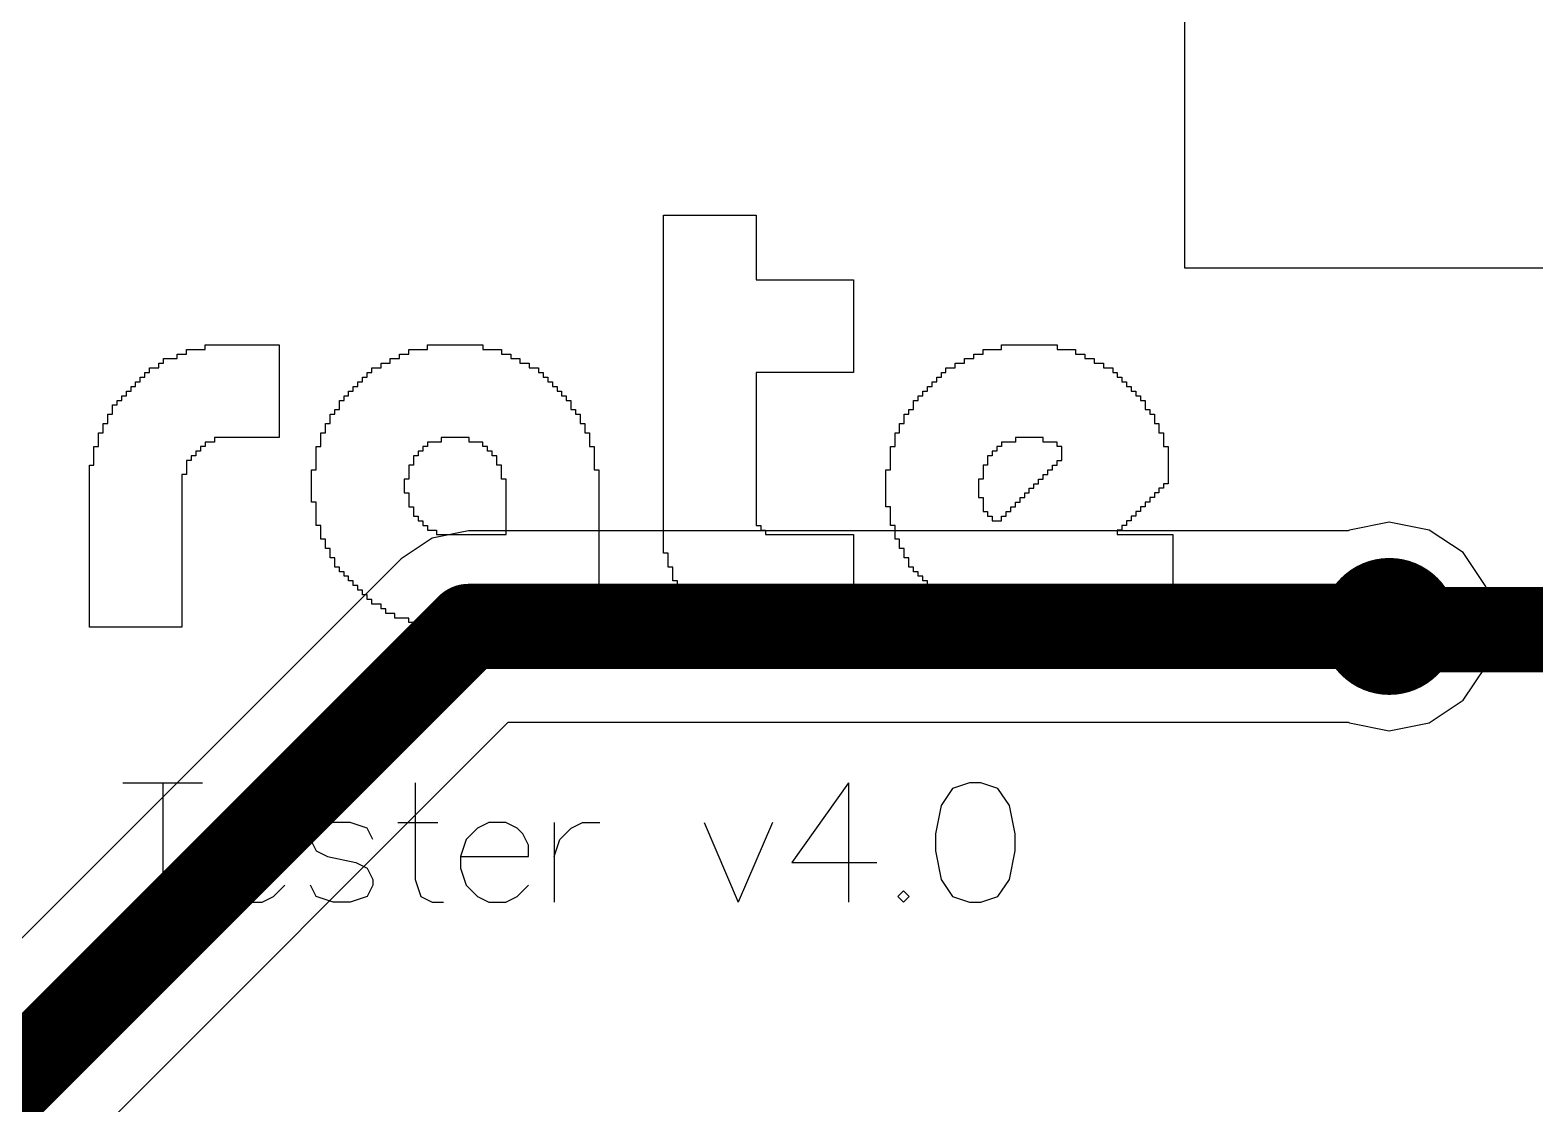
# Model space of a CAD drawing. Header units: millimetres. Extents: x -0.1 to 49.1, y -0.1 to 70.1.
# Drawn here: x 28.03 to 36.85, y 41.7 to 48 of the extents above; entities that cross this region are included whole.
import ezdxf

# ---------------------------------------------------------------- set-up
doc = ezdxf.new("R2010")
doc.units = ezdxf.units.MM
for name, color, linetype in [('BottomLayer', 5, 'Continuous'), ('BottomSolder', 6, 'Continuous'), ('MultiLayer', 9, 'Continuous'), ('TopLayer', 1, 'Continuous'), ('TopOverlay', 2, 'Continuous'), ('TopSolder', 216, 'Continuous')]:
    doc.layers.add(name, color=color, linetype=linetype)

msp = doc.modelspace()

# ---------------------------------------------------------------- linework, layer by layer
at = {"layer": 'BottomLayer'}
for p, q in [((36, 45.1118), (35.7659, 45.0652)), ((36.2341, 45.0652), (36, 45.1118)), ((30.3854, 45.0181), (30.2035, 44.8965)), ((30.6, 45.0608), (30.3854, 45.0181)), ((35.7593, 45.0608), (30.6, 45.0608)), ((35.7659, 45.0652), (35.7593, 45.0608)), ((36.4326, 44.9326), (36.2341, 45.0652)), ((36.5652, 44.7341), (36.4326, 44.9326)), ((30.2035, 44.8965), (27.1035, 41.7965)), ((36.6118, 44.5), (36.5652, 44.7341)), ((36.5652, 44.2659), (36.6118, 44.5)), ((36.4326, 44.0674), (36.5652, 44.2659)), ((36.2341, 43.9348), (36.4326, 44.0674)), ((28.0608, 41.1677), (30.8323, 43.9392)), ((30.8323, 43.9392), (35.7593, 43.9392)), ((35.7593, 43.9392), (35.7659, 43.9348)), ((35.7659, 43.9348), (36, 43.8882)), ((36, 43.8882), (36.2341, 43.9348))]:
    msp.add_line(p, q, dxfattribs=at)
at = {"layer": 'BottomLayer', "const_width": 0.5}
for points in [[(27.5, 41.4), (30.6, 44.5)], [(30.6, 44.5), (36, 44.5)]]:
    msp.add_lwpolyline(points, dxfattribs=at)
at = {"layer": 'BottomLayer'}
for points, const_width in [([(30.475, 44.5, 1), (30.725, 44.5, 1)], 0.25), ([(30.475, 44.5, 1), (30.725, 44.5, 1)], 0.25), ([(35.85, 44.5, 1), (36.15, 44.5, 1)], 0.3), ([(35.875, 44.5, 1), (36.125, 44.5, 1)], 0.25)]:
    msp.add_lwpolyline(points, format="xyb", close=True, dxfattribs=dict(at, const_width=const_width))
at = {"layer": 'BottomSolder', "const_width": 0.4016}
msp.add_lwpolyline([(35.7992, 44.5, 1), (36.2008, 44.5, 1)], format="xyb", close=True, dxfattribs=at)
at = {"layer": 'MultiLayer', "const_width": 0.3}
msp.add_lwpolyline([(35.85, 44.5, 1), (36.15, 44.5, 1)], format="xyb", close=True, dxfattribs=at)
at = {"layer": 'TopLayer'}
for p, q in [((34.8, 46.6), (34.8, 50.3)), ((41.1, 46.6), (34.8, 46.6))]:
    msp.add_line(p, q, dxfattribs=at)
for points, const_width in [([(35.85, 44.5, 1), (36.15, 44.5, 1)], 0.3), ([(35.875, 44.5, 1), (36.125, 44.5, 1)], 0.25), ([(35.8941, 44.4809, 1), (36.1441, 44.4809, 1)], 0.25), ([(35.8941, 44.4809, 1), (36.1441, 44.4809, 1)], 0.25)]:
    msp.add_lwpolyline(points, format="xyb", close=True, dxfattribs=dict(at, const_width=const_width))
at = {"layer": 'TopLayer', "const_width": 0.5}
for points in [[(36, 44.5), (36.0191, 44.4809)], [(36.0191, 44.4809), (38.7191, 44.4809)]]:
    msp.add_lwpolyline(points, dxfattribs=at)
at = {"layer": 'TopOverlay'}
for p, q in [((31.743, 46.8851), (31.743, 46.9123)), ((31.743, 46.9123), (32.2862, 46.9123)), ((31.743, 46.8579), (31.743, 46.8851)), ((32.2862, 46.9123), (32.2862, 46.8851)), ((32.2862, 46.8851), (32.2862, 46.8579)), ((31.743, 46.8308), (31.743, 46.8579)), ((31.743, 46.8036), (31.743, 46.8308)), ((31.743, 46.7765), (31.743, 46.8036)), ((32.2862, 46.8579), (32.2862, 46.8308)), ((32.2862, 46.8308), (32.2862, 46.8036)), ((32.2862, 46.8036), (32.2862, 46.7765)), ((31.743, 46.7493), (31.743, 46.7765)), ((31.743, 46.7221), (31.743, 46.7493)), ((31.743, 46.695), (31.743, 46.7221)), ((31.743, 46.6678), (31.743, 46.695)), ((32.2862, 46.7765), (32.2862, 46.7493)), ((32.2862, 46.7493), (32.2862, 46.7221)), ((32.2862, 46.7221), (32.2862, 46.695)), ((32.2862, 46.695), (32.2862, 46.6678)), ((31.743, 46.6407), (31.743, 46.6678)), ((31.743, 46.6135), (31.743, 46.6407)), ((31.743, 46.5863), (31.743, 46.6135)), ((32.2862, 46.6678), (32.2862, 46.6407)), ((32.2862, 46.6407), (32.2862, 46.6135)), ((32.2862, 46.6135), (32.2862, 46.5863)), ((31.743, 46.5592), (31.743, 46.5863)), ((31.743, 46.532), (31.743, 46.5592)), ((31.743, 46.5049), (31.743, 46.532)), ((32.2862, 46.5863), (32.2862, 46.5592)), ((32.2862, 46.5592), (32.2862, 46.532)), ((32.2862, 46.532), (32.8565, 46.532)), ((32.8565, 46.532), (32.8565, 46.5049)), ((31.743, 46.4777), (31.743, 46.5049)), ((31.743, 46.4506), (31.743, 46.4777)), ((31.743, 46.4234), (31.743, 46.4506)), ((32.8565, 46.5049), (32.8565, 46.4777)), ((32.8565, 46.4777), (32.8565, 46.4506)), ((32.8565, 46.4506), (32.8565, 46.4234)), ((31.743, 46.3962), (31.743, 46.4234)), ((31.743, 46.3691), (31.743, 46.3962)), ((31.743, 46.3419), (31.743, 46.3691)), ((31.743, 46.3148), (31.743, 46.3419)), ((32.8565, 46.4234), (32.8565, 46.3962)), ((32.8565, 46.3962), (32.8565, 46.3691)), ((32.8565, 46.3691), (32.8565, 46.3419)), ((32.8565, 46.3419), (32.8565, 46.3148)), ((31.743, 46.2876), (31.743, 46.3148)), ((31.743, 46.2604), (31.743, 46.2876)), ((31.743, 46.2333), (31.743, 46.2604)), ((32.8565, 46.3148), (32.8565, 46.2876)), ((32.8565, 46.2876), (32.8565, 46.2604)), ((32.8565, 46.2604), (32.8565, 46.2333)), ((31.743, 46.2061), (31.743, 46.2333)), ((31.743, 46.179), (31.743, 46.2061)), ((31.743, 46.1518), (31.743, 46.179)), ((32.8565, 46.2333), (32.8565, 46.2061)), ((32.8565, 46.2061), (32.8565, 46.179)), ((32.8565, 46.179), (32.8565, 46.1518)), ((28.8914, 46.0703), (28.8914, 46.0975)), ((28.8914, 46.0975), (28.9457, 46.0975)), ((28.9457, 46.0975), (28.9457, 46.1246)), ((28.9457, 46.1246), (29.0543, 46.1246)), ((29.0543, 46.1246), (29.0543, 46.1518)), ((29.0543, 46.1518), (29.4889, 46.1518)), ((29.4889, 46.1518), (29.4889, 46.1246)), ((29.4889, 46.1246), (29.4889, 46.0975)), ((29.4889, 46.0975), (29.4889, 46.0703)), ((30.195, 46.0703), (30.195, 46.0975)), ((30.195, 46.0975), (30.2493, 46.0975)), ((30.2493, 46.0975), (30.2493, 46.1246)), ((30.2493, 46.1246), (30.3579, 46.1246)), ((30.3579, 46.1246), (30.3579, 46.1518)), ((30.3579, 46.1518), (30.6838, 46.1518)), ((30.6838, 46.1518), (30.6838, 46.1246)), ((30.6838, 46.1246), (30.7925, 46.1246)), ((30.7925, 46.1246), (30.7925, 46.0975)), ((30.7925, 46.0975), (30.8468, 46.0975)), ((30.8468, 46.0975), (30.8468, 46.0703)), ((31.743, 46.1246), (31.743, 46.1518)), ((31.743, 46.0975), (31.743, 46.1246)), ((31.743, 46.0703), (31.743, 46.0975)), ((32.8565, 46.1518), (32.8565, 46.1246)), ((32.8565, 46.1246), (32.8565, 46.0975)), ((32.8565, 46.0975), (32.8565, 46.0703)), ((33.5627, 46.0703), (33.5627, 46.0975)), ((33.5627, 46.0975), (33.617, 46.0975)), ((33.617, 46.0975), (33.617, 46.1246)), ((33.617, 46.1246), (33.7256, 46.1246)), ((33.7256, 46.1246), (33.7256, 46.1518)), ((33.7256, 46.1518), (34.0515, 46.1518)), ((34.0515, 46.1518), (34.0515, 46.1246)), ((34.0515, 46.1246), (34.1601, 46.1246)), ((34.1601, 46.1246), (34.1601, 46.0975)), ((34.1601, 46.0975), (34.2145, 46.0975)), ((34.2145, 46.0975), (34.2145, 46.0703)), ((28.7013, 45.9617), (28.7013, 45.9889)), ((28.7013, 45.9889), (28.7284, 45.9889)), ((28.7284, 45.9889), (28.7284, 46.016)), ((28.7284, 46.016), (28.7827, 46.016)), ((28.7827, 46.016), (28.7827, 46.0432)), ((28.7827, 46.0432), (28.8099, 46.0432)), ((28.8099, 46.0432), (28.8099, 46.0703)), ((28.8099, 46.0703), (28.8914, 46.0703)), ((29.4889, 46.0703), (29.4889, 46.0432)), ((29.4889, 46.0432), (29.4889, 46.016)), ((29.4889, 46.016), (29.4889, 45.9889)), ((29.4889, 45.9889), (29.4889, 45.9617)), ((30.0049, 45.9617), (30.0049, 45.9889)), ((30.0049, 45.9889), (30.032, 45.9889)), ((30.032, 45.9889), (30.032, 46.016)), ((30.032, 46.016), (30.0863, 46.016)), ((30.0863, 46.016), (30.0863, 46.0432)), ((30.0863, 46.0432), (30.1407, 46.0432)), ((30.1407, 46.0432), (30.1407, 46.0703)), ((30.1407, 46.0703), (30.195, 46.0703)), ((30.8468, 46.0703), (30.9011, 46.0703)), ((30.9011, 46.0703), (30.9011, 46.0432)), ((30.9011, 46.0432), (30.9554, 46.0432)), ((30.9554, 46.0432), (30.9554, 46.016)), ((30.9554, 46.016), (31.0097, 46.016)), ((31.0097, 46.016), (31.0097, 45.9889)), ((31.0097, 45.9889), (31.0369, 45.9889)), ((31.0369, 45.9889), (31.0369, 45.9617)), ((31.743, 46.0432), (31.743, 46.0703)), ((31.743, 46.016), (31.743, 46.0432)), ((31.743, 45.9889), (31.743, 46.016)), ((31.743, 45.9617), (31.743, 45.9889)), ((32.8565, 45.9889), (32.2862, 45.9889)), ((32.2862, 45.9889), (32.2862, 45.9617)), ((32.8565, 46.0703), (32.8565, 46.0432)), ((32.8565, 46.0432), (32.8565, 46.016)), ((32.8565, 46.016), (32.8565, 45.9889)), ((33.3725, 45.9617), (33.3725, 45.9889)), ((33.3725, 45.9889), (33.3997, 45.9889)), ((33.3997, 45.9889), (33.3997, 46.016)), ((33.3997, 46.016), (33.454, 46.016)), ((33.454, 46.016), (33.454, 46.0432)), ((33.454, 46.0432), (33.5083, 46.0432)), ((33.5083, 46.0432), (33.5083, 46.0703)), ((33.5083, 46.0703), (33.5627, 46.0703)), ((34.2145, 46.0703), (34.2688, 46.0703)), ((34.2688, 46.0703), (34.2688, 46.0432)), ((34.2688, 46.0432), (34.3231, 46.0432)), ((34.3231, 46.0432), (34.3231, 46.016)), ((34.3231, 46.016), (34.3774, 46.016)), ((34.3774, 46.016), (34.3774, 45.9889)), ((34.3774, 45.9889), (34.4046, 45.9889)), ((34.4046, 45.9889), (34.4046, 45.9617)), ((28.6198, 45.8802), (28.6198, 45.9074)), ((28.6198, 45.9074), (28.6469, 45.9074)), ((28.6469, 45.9074), (28.6469, 45.9345)), ((28.6469, 45.9345), (28.6741, 45.9345)), ((28.6741, 45.9345), (28.6741, 45.9617)), ((28.6741, 45.9617), (28.7013, 45.9617)), ((29.4889, 45.9617), (29.4889, 45.9345)), ((29.4889, 45.9345), (29.4889, 45.9074)), ((29.4889, 45.9074), (29.4889, 45.8802)), ((29.9234, 45.8802), (29.9234, 45.9074)), ((29.9234, 45.9074), (29.9506, 45.9074)), ((29.9506, 45.9074), (29.9506, 45.9345)), ((29.9506, 45.9345), (29.9777, 45.9345)), ((29.9777, 45.9345), (29.9777, 45.9617)), ((29.9777, 45.9617), (30.0049, 45.9617)), ((31.0369, 45.9617), (31.0641, 45.9617)), ((31.0641, 45.9617), (31.0641, 45.9345)), ((31.0641, 45.9345), (31.0912, 45.9345)), ((31.0912, 45.9345), (31.0912, 45.9074)), ((31.0912, 45.9074), (31.1184, 45.9074)), ((31.1184, 45.9074), (31.1184, 45.8802)), ((31.743, 45.9345), (31.743, 45.9617)), ((31.743, 45.9074), (31.743, 45.9345)), ((31.743, 45.8802), (31.743, 45.9074)), ((32.2862, 45.9617), (32.2862, 45.9345)), ((32.2862, 45.9345), (32.2862, 45.9074)), ((32.2862, 45.9074), (32.2862, 45.8802)), ((33.2911, 45.8802), (33.2911, 45.9074)), ((33.2911, 45.9074), (33.3182, 45.9074)), ((33.3182, 45.9074), (33.3182, 45.9345)), ((33.3182, 45.9345), (33.3454, 45.9345)), ((33.3454, 45.9345), (33.3454, 45.9617)), ((33.3454, 45.9617), (33.3725, 45.9617)), ((34.4046, 45.9617), (34.4317, 45.9617)), ((34.4317, 45.9617), (34.4317, 45.9345)), ((34.4317, 45.9345), (34.4589, 45.9345)), ((34.4589, 45.9345), (34.4589, 45.9074)), ((34.4589, 45.9074), (34.486, 45.9074)), ((34.486, 45.9074), (34.486, 45.8802)), ((28.5383, 45.7987), (28.5383, 45.8259)), ((28.5383, 45.8259), (28.5655, 45.8259)), ((28.5655, 45.8259), (28.5655, 45.8531)), ((28.5655, 45.8531), (28.5926, 45.8531)), ((28.5926, 45.8531), (28.5926, 45.8802)), ((28.5926, 45.8802), (28.6198, 45.8802)), ((29.4889, 45.8802), (29.4889, 45.8531)), ((29.4889, 45.8531), (29.4889, 45.8259)), ((29.4889, 45.8259), (29.4889, 45.7987)), ((29.8419, 45.7987), (29.8419, 45.8259)), ((29.8419, 45.8259), (29.8691, 45.8259)), ((29.8691, 45.8259), (29.8691, 45.8531)), ((29.8691, 45.8531), (29.8962, 45.8531)), ((29.8962, 45.8531), (29.8962, 45.8802)), ((29.8962, 45.8802), (29.9234, 45.8802)), ((31.1184, 45.8802), (31.1455, 45.8802)), ((31.1455, 45.8802), (31.1455, 45.8531)), ((31.1455, 45.8531), (31.1727, 45.8531)), ((31.1727, 45.8531), (31.1727, 45.8259)), ((31.1727, 45.8259), (31.1999, 45.8259)), ((31.1999, 45.8259), (31.1999, 45.7987)), ((31.743, 45.8531), (31.743, 45.8802)), ((31.743, 45.8259), (31.743, 45.8531)), ((31.743, 45.7987), (31.743, 45.8259)), ((32.2862, 45.8802), (32.2862, 45.8531)), ((32.2862, 45.8531), (32.2862, 45.8259)), ((32.2862, 45.8259), (32.2862, 45.7987)), ((33.2096, 45.7987), (33.2096, 45.8259)), ((33.2096, 45.8259), (33.2367, 45.8259)), ((33.2367, 45.8259), (33.2367, 45.8531)), ((33.2367, 45.8531), (33.2639, 45.8531)), ((33.2639, 45.8531), (33.2639, 45.8802)), ((33.2639, 45.8802), (33.2911, 45.8802)), ((34.486, 45.8802), (34.5132, 45.8802)), ((34.5132, 45.8802), (34.5132, 45.8531)), ((34.5132, 45.8531), (34.5404, 45.8531)), ((34.5404, 45.8531), (34.5404, 45.8259)), ((34.5404, 45.8259), (34.5675, 45.8259)), ((34.5675, 45.8259), (34.5675, 45.7987)), ((28.484, 45.7173), (28.484, 45.7444)), ((28.484, 45.7444), (28.5111, 45.7444)), ((28.5111, 45.7716), (28.5111, 45.7987)), ((28.5111, 45.7987), (28.5383, 45.7987)), ((28.5111, 45.7444), (28.5111, 45.7716)), ((29.4889, 45.7987), (29.4889, 45.7716)), ((29.4889, 45.7716), (29.4889, 45.7444)), ((29.4889, 45.7444), (29.4889, 45.7173)), ((29.7876, 45.7173), (29.7876, 45.7444)), ((29.7876, 45.7444), (29.8148, 45.7444)), ((29.8148, 45.7444), (29.8148, 45.7716)), ((29.8148, 45.7716), (29.8419, 45.7716)), ((29.8419, 45.7716), (29.8419, 45.7987)), ((31.1999, 45.7987), (31.1999, 45.7716)), ((31.1999, 45.7716), (31.227, 45.7716)), ((31.227, 45.7716), (31.227, 45.7444)), ((31.227, 45.7444), (31.2542, 45.7444)), ((31.2542, 45.7444), (31.2542, 45.7173)), ((31.743, 45.7716), (31.743, 45.7987)), ((31.743, 45.7444), (31.743, 45.7716)), ((31.743, 45.7173), (31.743, 45.7444)), ((32.2862, 45.7987), (32.2862, 45.7716)), ((32.2862, 45.7716), (32.2862, 45.7444)), ((32.2862, 45.7444), (32.2862, 45.7173)), ((33.1553, 45.7173), (33.1553, 45.7444)), ((33.1553, 45.7444), (33.1824, 45.7444)), ((33.1824, 45.7444), (33.1824, 45.7716)), ((33.1824, 45.7716), (33.2096, 45.7716)), ((33.2096, 45.7716), (33.2096, 45.7987)), ((34.5675, 45.7987), (34.5675, 45.7716)), ((34.5675, 45.7716), (34.5947, 45.7716)), ((34.5947, 45.7716), (34.5947, 45.7444)), ((34.5947, 45.7444), (34.6218, 45.7444)), ((34.6218, 45.7444), (34.6218, 45.7173)), ((28.4297, 45.6086), (28.4297, 45.6358)), ((28.4297, 45.6358), (28.4568, 45.6358)), ((28.4568, 45.663), (28.4568, 45.6901)), ((28.4568, 45.6901), (28.484, 45.6901)), ((28.4568, 45.6358), (28.4568, 45.663)), ((28.484, 45.6901), (28.484, 45.7173)), ((29.4889, 45.7173), (29.4889, 45.6901)), ((29.4889, 45.6901), (29.4889, 45.663)), ((29.4889, 45.663), (29.4889, 45.6358)), ((29.4889, 45.6358), (29.4889, 45.6086)), ((29.7333, 45.6086), (29.7333, 45.6358)), ((29.7333, 45.6358), (29.7604, 45.6358)), ((29.7604, 45.663), (29.7604, 45.6901)), ((29.7604, 45.6901), (29.7876, 45.6901)), ((29.7604, 45.6358), (29.7604, 45.663)), ((29.7876, 45.6901), (29.7876, 45.7173)), ((31.2542, 45.7173), (31.2542, 45.6901)), ((31.2542, 45.6901), (31.2813, 45.6901)), ((31.2813, 45.6901), (31.2813, 45.663)), ((31.2813, 45.663), (31.2813, 45.6358)), ((31.2813, 45.6358), (31.3085, 45.6358)), ((31.3085, 45.6358), (31.3085, 45.6086)), ((31.743, 45.6901), (31.743, 45.7173)), ((31.743, 45.663), (31.743, 45.6901)), ((31.743, 45.6358), (31.743, 45.663)), ((31.743, 45.6086), (31.743, 45.6358)), ((32.2862, 45.7173), (32.2862, 45.6901)), ((32.2862, 45.6901), (32.2862, 45.663)), ((32.2862, 45.663), (32.2862, 45.6358)), ((32.2862, 45.6358), (32.2862, 45.6086)), ((33.101, 45.6086), (33.101, 45.6358)), ((33.101, 45.6358), (33.1281, 45.6358)), ((33.1281, 45.663), (33.1281, 45.6901)), ((33.1281, 45.6901), (33.1553, 45.6901)), ((33.1281, 45.6358), (33.1281, 45.663)), ((33.1553, 45.6901), (33.1553, 45.7173)), ((34.6218, 45.7173), (34.6218, 45.6901)), ((34.6218, 45.6901), (34.649, 45.6901)), ((34.649, 45.6901), (34.649, 45.663)), ((34.649, 45.663), (34.649, 45.6358)), ((34.649, 45.6358), (34.6762, 45.6358)), ((34.6762, 45.6358), (34.6762, 45.6086)), ((28.4025, 45.5272), (28.4025, 45.5543)), ((28.4025, 45.5543), (28.4297, 45.5543)), ((28.4297, 45.5815), (28.4297, 45.6086)), ((28.4297, 45.5543), (28.4297, 45.5815)), ((29.0543, 45.5543), (29.0272, 45.5543)), ((29.0272, 45.5543), (29.0272, 45.5272)), ((29.1086, 45.5815), (29.0543, 45.5815)), ((29.0543, 45.5815), (29.0543, 45.5543)), ((29.4889, 45.6086), (29.1086, 45.6086)), ((29.1086, 45.6086), (29.1086, 45.5815)), ((29.7061, 45.5272), (29.7061, 45.5543)), ((29.7061, 45.5543), (29.7333, 45.5543)), ((29.7333, 45.5815), (29.7333, 45.6086)), ((29.7333, 45.5543), (29.7333, 45.5815)), ((30.3579, 45.5543), (30.3308, 45.5543)), ((30.3308, 45.5543), (30.3308, 45.5272)), ((30.4394, 45.5815), (30.3579, 45.5815)), ((30.3579, 45.5815), (30.3579, 45.5543)), ((30.6024, 45.6086), (30.4394, 45.6086)), ((30.4394, 45.6086), (30.4394, 45.5815)), ((30.6024, 45.5815), (30.6024, 45.6086)), ((30.6838, 45.5815), (30.6024, 45.5815)), ((30.6838, 45.5543), (30.6838, 45.5815)), ((30.711, 45.5543), (30.6838, 45.5543)), ((30.711, 45.5272), (30.711, 45.5543)), ((31.3085, 45.6086), (31.3085, 45.5815)), ((31.3085, 45.5815), (31.3085, 45.5543)), ((31.3085, 45.5543), (31.3356, 45.5543)), ((31.3356, 45.5543), (31.3356, 45.5272)), ((31.743, 45.5815), (31.743, 45.6086)), ((31.743, 45.5543), (31.743, 45.5815)), ((31.743, 45.5272), (31.743, 45.5543)), ((32.2862, 45.6086), (32.2862, 45.5815)), ((32.2862, 45.5815), (32.2862, 45.5543)), ((32.2862, 45.5543), (32.2862, 45.5272)), ((33.0738, 45.5272), (33.0738, 45.5543)), ((33.0738, 45.5543), (33.101, 45.5543)), ((33.101, 45.5815), (33.101, 45.6086)), ((33.101, 45.5543), (33.101, 45.5815)), ((33.7256, 45.5543), (33.6984, 45.5543)), ((33.6984, 45.5543), (33.6984, 45.5272)), ((33.8071, 45.5815), (33.7256, 45.5815)), ((33.7256, 45.5815), (33.7256, 45.5543)), ((33.97, 45.6086), (33.8071, 45.6086)), ((33.8071, 45.6086), (33.8071, 45.5815)), ((33.97, 45.5815), (33.97, 45.6086)), ((34.0515, 45.5815), (33.97, 45.5815)), ((34.0515, 45.5543), (34.0515, 45.5815)), ((34.0787, 45.5543), (34.0515, 45.5543)), ((34.0787, 45.5272), (34.0787, 45.5543)), ((34.6762, 45.6086), (34.6762, 45.5815)), ((34.6762, 45.5815), (34.6762, 45.5543)), ((34.6762, 45.5543), (34.7033, 45.5543)), ((34.7033, 45.5543), (34.7033, 45.5272)), ((28.4025, 45.5), (28.4025, 45.5272)), ((28.4025, 45.4728), (28.4025, 45.5)), ((28.4025, 45.4457), (28.4025, 45.4728)), ((28.9728, 45.4728), (28.9457, 45.4728)), ((28.9457, 45.4728), (28.9457, 45.4457)), ((29, 45.5), (28.9728, 45.5)), ((28.9728, 45.5), (28.9728, 45.4728)), ((29.0272, 45.5272), (29, 45.5272)), ((29, 45.5272), (29, 45.5)), ((29.7061, 45.5), (29.7061, 45.5272)), ((29.7061, 45.4728), (29.7061, 45.5)), ((29.7061, 45.4457), (29.7061, 45.4728)), ((30.3036, 45.5), (30.2765, 45.5)), ((30.2765, 45.5), (30.2765, 45.4728)), ((30.2765, 45.4728), (30.2765, 45.4457)), ((30.3308, 45.5272), (30.3036, 45.5272)), ((30.3036, 45.5272), (30.3036, 45.5)), ((30.7382, 45.5272), (30.711, 45.5272)), ((30.7382, 45.5), (30.7382, 45.5272)), ((30.7653, 45.5), (30.7382, 45.5)), ((30.7653, 45.4728), (30.7653, 45.5)), ((30.7653, 45.4457), (30.7653, 45.4728)), ((31.3356, 45.5272), (31.3356, 45.5)), ((31.3356, 45.5), (31.3356, 45.4728)), ((31.3356, 45.4728), (31.3356, 45.4457)), ((31.743, 45.5), (31.743, 45.5272)), ((31.743, 45.4728), (31.743, 45.5)), ((31.743, 45.4457), (31.743, 45.4728)), ((32.2862, 45.5272), (32.2862, 45.5)), ((32.2862, 45.5), (32.2862, 45.4728)), ((32.2862, 45.4728), (32.2862, 45.4457)), ((33.0738, 45.5), (33.0738, 45.5272)), ((33.0738, 45.4728), (33.0738, 45.5)), ((33.0738, 45.4457), (33.0738, 45.4728)), ((33.6713, 45.5), (33.6441, 45.5)), ((33.6441, 45.5), (33.6441, 45.4728)), ((33.6441, 45.4728), (33.6441, 45.4457)), ((33.6984, 45.5272), (33.6713, 45.5272)), ((33.6713, 45.5272), (33.6713, 45.5)), ((34.0515, 45.4457), (34.0515, 45.4728)), ((34.0515, 45.4728), (34.0787, 45.4728)), ((34.0787, 45.5), (34.0787, 45.5272)), ((34.0787, 45.4728), (34.0787, 45.5)), ((34.7033, 45.5272), (34.7033, 45.5)), ((34.7033, 45.5), (34.7033, 45.4728)), ((34.7033, 45.4728), (34.7033, 45.4457)), ((28.3754, 45.4185), (28.3754, 45.4457)), ((28.3754, 45.4457), (28.4025, 45.4457)), ((28.3754, 45.3914), (28.3754, 45.4185)), ((28.3754, 45.3642), (28.3754, 45.3914)), ((28.9457, 45.3914), (28.9185, 45.3914)), ((28.9185, 45.3914), (28.9185, 45.3642)), ((28.9457, 45.4457), (28.9457, 45.4185)), ((28.9457, 45.4185), (28.9457, 45.3914)), ((29.679, 45.3914), (29.679, 45.4185)), ((29.679, 45.4185), (29.7061, 45.4185)), ((29.679, 45.3642), (29.679, 45.3914)), ((29.7061, 45.4185), (29.7061, 45.4457)), ((30.2765, 45.4457), (30.2493, 45.4457)), ((30.2493, 45.4457), (30.2493, 45.4185)), ((30.2493, 45.4185), (30.2493, 45.3914)), ((30.2493, 45.3914), (30.2493, 45.3642)), ((30.7925, 45.4457), (30.7653, 45.4457)), ((30.7925, 45.4185), (30.7925, 45.4457)), ((30.7925, 45.3914), (30.7925, 45.4185)), ((30.7925, 45.3642), (30.7925, 45.3914)), ((31.3356, 45.4457), (31.3356, 45.4185)), ((31.3356, 45.4185), (31.3628, 45.4185)), ((31.3628, 45.4185), (31.3628, 45.3914)), ((31.3628, 45.3914), (31.3628, 45.3642)), ((31.743, 45.4185), (31.743, 45.4457)), ((31.743, 45.3914), (31.743, 45.4185)), ((31.743, 45.3642), (31.743, 45.3914)), ((32.2862, 45.4457), (32.2862, 45.4185)), ((32.2862, 45.4185), (32.2862, 45.3914)), ((32.2862, 45.3914), (32.2862, 45.3642)), ((33.0466, 45.3914), (33.0466, 45.4185)), ((33.0466, 45.4185), (33.0738, 45.4185)), ((33.0466, 45.3642), (33.0466, 45.3914)), ((33.0738, 45.4185), (33.0738, 45.4457)), ((33.6441, 45.4457), (33.617, 45.4457)), ((33.617, 45.4457), (33.617, 45.4185)), ((33.617, 45.4185), (33.617, 45.3914)), ((33.617, 45.3914), (33.617, 45.3642)), ((33.97, 45.3642), (33.97, 45.3914)), ((33.97, 45.3914), (33.9972, 45.3914)), ((33.9972, 45.3914), (33.9972, 45.4185)), ((33.9972, 45.4185), (34.0243, 45.4185)), ((34.0243, 45.4185), (34.0243, 45.4457)), ((34.0243, 45.4457), (34.0515, 45.4457)), ((34.7033, 45.4457), (34.7033, 45.4185)), ((34.7033, 45.4185), (34.7033, 45.3914)), ((34.7033, 45.3914), (34.7033, 45.3642)), ((28.3754, 45.337), (28.3754, 45.3642)), ((28.3754, 45.3099), (28.3754, 45.337)), ((28.3754, 45.2827), (28.3754, 45.3099)), ((28.3754, 45.2556), (28.3754, 45.2827)), ((28.9185, 45.3642), (28.9185, 45.337)), ((28.9185, 45.337), (28.9185, 45.3099)), ((28.9185, 45.3099), (28.9185, 45.2827)), ((28.9185, 45.2827), (28.9185, 45.2556)), ((29.679, 45.337), (29.679, 45.3642)), ((29.679, 45.3099), (29.679, 45.337)), ((29.679, 45.2827), (29.679, 45.3099)), ((29.679, 45.2556), (29.679, 45.2827)), ((30.2493, 45.3642), (30.2221, 45.3642)), ((30.2221, 45.3642), (30.2221, 45.337)), ((30.2221, 45.337), (30.2221, 45.3099)), ((30.2221, 45.3099), (30.2221, 45.2827)), ((30.2221, 45.2827), (30.2493, 45.2827)), ((30.2493, 45.2827), (30.2493, 45.2556)), ((30.8196, 45.3642), (30.7925, 45.3642)), ((30.8196, 45.337), (30.8196, 45.3642)), ((30.8196, 45.3099), (30.8196, 45.337)), ((30.8196, 45.2827), (30.8196, 45.3099)), ((30.8196, 45.2556), (30.8196, 45.2827)), ((31.3628, 45.3642), (31.3628, 45.337)), ((31.3628, 45.337), (31.3628, 45.3099)), ((31.3628, 45.3099), (31.3628, 45.2827)), ((31.3628, 45.2827), (31.3628, 45.2556)), ((31.743, 45.337), (31.743, 45.3642)), ((31.743, 45.3099), (31.743, 45.337)), ((31.743, 45.2827), (31.743, 45.3099)), ((31.743, 45.2556), (31.743, 45.2827)), ((32.2862, 45.3642), (32.2862, 45.337)), ((32.2862, 45.337), (32.2862, 45.3099)), ((32.2862, 45.3099), (32.2862, 45.2827)), ((32.2862, 45.2827), (32.2862, 45.2556)), ((33.0466, 45.337), (33.0466, 45.3642)), ((33.0466, 45.3099), (33.0466, 45.337)), ((33.0466, 45.2827), (33.0466, 45.3099)), ((33.0466, 45.2556), (33.0466, 45.2827)), ((33.617, 45.3642), (33.5898, 45.3642)), ((33.5898, 45.3642), (33.5898, 45.337)), ((33.5898, 45.337), (33.5898, 45.3099)), ((33.5898, 45.3099), (33.5898, 45.2827)), ((33.5898, 45.2827), (33.5898, 45.2556)), ((33.8614, 45.2556), (33.8614, 45.2827)), ((33.8614, 45.2827), (33.8886, 45.2827)), ((33.8886, 45.2827), (33.8886, 45.3099)), ((33.8886, 45.3099), (33.9157, 45.3099)), ((33.9157, 45.3099), (33.9157, 45.337)), ((33.9157, 45.337), (33.9429, 45.337)), ((33.9429, 45.337), (33.9429, 45.3642)), ((33.9429, 45.3642), (33.97, 45.3642)), ((34.649, 45.2827), (34.6218, 45.2827)), ((34.6218, 45.2827), (34.6218, 45.2556)), ((34.6762, 45.3099), (34.649, 45.3099)), ((34.649, 45.3099), (34.649, 45.2827)), ((34.7033, 45.337), (34.6762, 45.337)), ((34.6762, 45.337), (34.6762, 45.3099)), ((34.7033, 45.3642), (34.7033, 45.337)), ((28.3754, 45.2284), (28.3754, 45.2556)), ((28.3754, 45.2013), (28.3754, 45.2284)), ((28.3754, 45.1741), (28.3754, 45.2013)), ((28.9185, 45.2556), (28.9185, 45.2284)), ((28.9185, 45.2284), (28.9185, 45.2013)), ((28.9185, 45.2013), (28.9185, 45.1741)), ((29.679, 45.2284), (29.679, 45.2556)), ((29.7061, 45.2284), (29.679, 45.2284)), ((29.7061, 45.2013), (29.7061, 45.2284)), ((29.7061, 45.1741), (29.7061, 45.2013)), ((30.2493, 45.2556), (30.2493, 45.2284)), ((30.2493, 45.2284), (30.2493, 45.2013)), ((30.2493, 45.2013), (30.2765, 45.2013)), ((30.2765, 45.2013), (30.2765, 45.1741)), ((30.8196, 45.2284), (30.8196, 45.2556)), ((30.8196, 45.2013), (30.8196, 45.2284)), ((30.8196, 45.1741), (30.8196, 45.2013)), ((31.3628, 45.2556), (31.3628, 45.2284)), ((31.3628, 45.2284), (31.3628, 45.2013)), ((31.3628, 45.2013), (31.3628, 45.1741)), ((31.743, 45.2284), (31.743, 45.2556)), ((31.743, 45.2013), (31.743, 45.2284)), ((31.743, 45.1741), (31.743, 45.2013)), ((32.2862, 45.2556), (32.2862, 45.2284)), ((32.2862, 45.2284), (32.2862, 45.2013)), ((32.2862, 45.2013), (32.2862, 45.1741)), ((33.0466, 45.2284), (33.0466, 45.2556)), ((33.0466, 45.2013), (33.0466, 45.2284)), ((33.0738, 45.2013), (33.0466, 45.2013)), ((33.0738, 45.1741), (33.0738, 45.2013)), ((33.5898, 45.2556), (33.617, 45.2556)), ((33.617, 45.2556), (33.617, 45.2284)), ((33.617, 45.2284), (33.617, 45.2013)), ((33.617, 45.2013), (33.617, 45.1741)), ((33.7799, 45.1741), (33.7799, 45.2013)), ((33.7799, 45.2013), (33.8071, 45.2013)), ((33.8071, 45.2013), (33.8071, 45.2284)), ((33.8071, 45.2284), (33.8342, 45.2284)), ((33.8342, 45.2284), (33.8342, 45.2556)), ((33.8342, 45.2556), (33.8614, 45.2556)), ((34.5675, 45.2013), (34.5404, 45.2013)), ((34.5404, 45.2013), (34.5404, 45.1741)), ((34.5947, 45.2284), (34.5675, 45.2284)), ((34.5675, 45.2284), (34.5675, 45.2013)), ((34.6218, 45.2556), (34.5947, 45.2556)), ((34.5947, 45.2556), (34.5947, 45.2284)), ((28.3754, 45.1469), (28.3754, 45.1741)), ((28.3754, 45.1198), (28.3754, 45.1469)), ((28.3754, 45.0926), (28.3754, 45.1198)), ((28.9185, 45.1741), (28.9185, 45.1469)), ((28.9185, 45.1469), (28.9185, 45.1198)), ((28.9185, 45.1198), (28.9185, 45.0926)), ((29.7061, 45.1469), (29.7061, 45.1741)), ((29.7061, 45.1198), (29.7061, 45.1469)), ((29.7061, 45.0926), (29.7061, 45.1198)), ((30.2765, 45.1741), (30.2765, 45.1469)), ((30.2765, 45.1469), (30.3036, 45.1469)), ((30.3036, 45.1469), (30.3036, 45.1198)), ((30.3036, 45.1198), (30.3308, 45.1198)), ((30.3308, 45.1198), (30.3308, 45.0926)), ((30.8196, 45.1469), (30.8196, 45.1741)), ((30.8196, 45.1198), (30.8196, 45.1469)), ((30.8196, 45.0926), (30.8196, 45.1198)), ((31.3628, 45.1741), (31.3628, 45.1469)), ((31.3628, 45.1469), (31.3628, 45.1198)), ((31.3628, 45.1198), (31.3628, 45.0926)), ((31.743, 45.1469), (31.743, 45.1741)), ((31.743, 45.1198), (31.743, 45.1469)), ((31.743, 45.0926), (31.743, 45.1198)), ((32.2862, 45.1741), (32.2862, 45.1469)), ((32.2862, 45.1469), (32.2862, 45.1198)), ((32.2862, 45.1198), (32.2862, 45.0926)), ((33.0738, 45.1469), (33.0738, 45.1741)), ((33.0738, 45.1198), (33.0738, 45.1469)), ((33.0738, 45.0926), (33.0738, 45.1198)), ((33.617, 45.1741), (33.6441, 45.1741)), ((33.6441, 45.1741), (33.6441, 45.1469)), ((33.6441, 45.1469), (33.6713, 45.1469)), ((33.6713, 45.1469), (33.6713, 45.1198)), ((33.6713, 45.1198), (33.7256, 45.1198)), ((33.7256, 45.1198), (33.7256, 45.1469)), ((33.7256, 45.1469), (33.7528, 45.1469)), ((33.7528, 45.1469), (33.7528, 45.1741)), ((33.7528, 45.1741), (33.7799, 45.1741)), ((34.486, 45.1198), (34.4589, 45.1198)), ((34.4589, 45.1198), (34.4589, 45.0926)), ((34.5132, 45.1469), (34.486, 45.1469)), ((34.486, 45.1469), (34.486, 45.1198)), ((34.5404, 45.1741), (34.5132, 45.1741)), ((34.5132, 45.1741), (34.5132, 45.1469)), ((28.3754, 45.0655), (28.3754, 45.0926)), ((28.3754, 45.0383), (28.3754, 45.0655)), ((28.3754, 45.0111), (28.3754, 45.0383)), ((28.9185, 45.0926), (28.9185, 45.0655)), ((28.9185, 45.0655), (28.9185, 45.0383)), ((28.9185, 45.0383), (28.9185, 45.0111)), ((29.7333, 45.0926), (29.7061, 45.0926)), ((29.7333, 45.0655), (29.7333, 45.0926)), ((29.7333, 45.0383), (29.7333, 45.0655)), ((29.7333, 45.0111), (29.7333, 45.0383)), ((30.3308, 45.0926), (30.3579, 45.0926)), ((30.3579, 45.0926), (30.3579, 45.0655)), ((30.3579, 45.0655), (30.4123, 45.0655)), ((30.4123, 45.0655), (30.4123, 45.0383)), ((30.4123, 45.0383), (30.8196, 45.0383)), ((30.8196, 45.0655), (30.8196, 45.0926)), ((30.8196, 45.0383), (30.8196, 45.0655)), ((31.3628, 45.0926), (31.3628, 45.0655)), ((31.3628, 45.0655), (31.3628, 45.0383)), ((31.3628, 45.0383), (31.3628, 45.0111)), ((31.743, 45.0655), (31.743, 45.0926)), ((31.743, 45.0383), (31.743, 45.0655)), ((31.743, 45.0111), (31.743, 45.0383)), ((32.2862, 45.0926), (32.3134, 45.0926)), ((32.3134, 45.0926), (32.3134, 45.0655)), ((32.3134, 45.0655), (32.3405, 45.0655)), ((32.3405, 45.0655), (32.3405, 45.0383)), ((32.3405, 45.0383), (32.8565, 45.0383)), ((32.8565, 45.0383), (32.8565, 45.0111)), ((33.101, 45.0926), (33.0738, 45.0926)), ((33.101, 45.0655), (33.101, 45.0926)), ((33.101, 45.0383), (33.101, 45.0655)), ((33.101, 45.0111), (33.101, 45.0383)), ((34.4317, 45.0655), (34.4046, 45.0655)), ((34.4046, 45.0655), (34.4046, 45.0383)), ((34.4046, 45.0383), (34.7305, 45.0383)), ((34.4589, 45.0926), (34.4317, 45.0926)), ((34.4317, 45.0926), (34.4317, 45.0655)), ((34.7305, 45.0383), (34.7305, 45.0111)), ((28.3754, 44.984), (28.3754, 45.0111)), ((28.3754, 44.9568), (28.3754, 44.984)), ((28.3754, 44.9297), (28.3754, 44.9568)), ((28.3754, 44.9025), (28.3754, 44.9297)), ((28.9185, 45.0111), (28.9185, 44.984)), ((28.9185, 44.984), (28.9185, 44.9568)), ((28.9185, 44.9568), (28.9185, 44.9297)), ((28.9185, 44.9297), (28.9185, 44.9025)), ((29.7604, 45.0111), (29.7333, 45.0111)), ((29.7604, 44.984), (29.7604, 45.0111)), ((29.7604, 44.9568), (29.7604, 44.984)), ((29.7876, 44.9568), (29.7604, 44.9568)), ((29.7876, 44.9297), (29.7876, 44.9568)), ((29.7876, 44.9025), (29.7876, 44.9297)), ((31.3628, 45.0111), (31.3628, 44.984)), ((31.3628, 44.984), (31.3628, 44.9568)), ((31.3628, 44.9568), (31.3628, 44.9297)), ((31.3628, 44.9297), (31.3628, 44.9025)), ((31.743, 44.984), (31.743, 45.0111)), ((31.743, 44.9568), (31.743, 44.984)), ((31.743, 44.9297), (31.743, 44.9568)), ((31.7702, 44.9297), (31.743, 44.9297)), ((31.7702, 44.9025), (31.7702, 44.9297)), ((32.8565, 45.0111), (32.8565, 44.984)), ((32.8565, 44.984), (32.8565, 44.9568)), ((32.8565, 44.9568), (32.8565, 44.9297)), ((32.8565, 44.9297), (32.8565, 44.9025)), ((33.1281, 45.0111), (33.101, 45.0111)), ((33.1281, 44.984), (33.1281, 45.0111)), ((33.1281, 44.9568), (33.1281, 44.984)), ((33.1553, 44.9568), (33.1281, 44.9568)), ((33.1553, 44.9297), (33.1553, 44.9568)), ((33.1553, 44.9025), (33.1553, 44.9297)), ((34.7305, 45.0111), (34.7305, 44.984)), ((34.7305, 44.984), (34.7305, 44.9568)), ((34.7305, 44.9568), (34.7305, 44.9297)), ((34.7305, 44.9297), (34.7305, 44.9025)), ((28.3754, 44.8754), (28.3754, 44.9025)), ((28.3754, 44.8482), (28.3754, 44.8754)), ((28.3754, 44.821), (28.3754, 44.8482)), ((28.9185, 44.9025), (28.9185, 44.8754)), ((28.9185, 44.8754), (28.9185, 44.8482)), ((28.9185, 44.8482), (28.9185, 44.821)), ((29.8148, 44.9025), (29.7876, 44.9025)), ((29.8148, 44.8754), (29.8148, 44.9025)), ((29.8148, 44.8482), (29.8148, 44.8754)), ((29.8419, 44.8482), (29.8148, 44.8482)), ((29.8419, 44.821), (29.8419, 44.8482)), ((31.3628, 44.9025), (31.3628, 44.8754)), ((31.3628, 44.8754), (31.3628, 44.8482)), ((31.3628, 44.8482), (31.3628, 44.821)), ((31.7702, 44.8754), (31.7702, 44.9025)), ((31.7702, 44.8482), (31.7702, 44.8754)), ((31.7973, 44.8482), (31.7702, 44.8482)), ((31.7973, 44.821), (31.7973, 44.8482)), ((32.8565, 44.9025), (32.8565, 44.8754)), ((32.8565, 44.8754), (32.8565, 44.8482)), ((32.8565, 44.8482), (32.8565, 44.821)), ((33.1824, 44.9025), (33.1553, 44.9025)), ((33.1824, 44.8754), (33.1824, 44.9025)), ((33.1824, 44.8482), (33.1824, 44.8754)), ((33.2096, 44.8482), (33.1824, 44.8482)), ((33.2096, 44.821), (33.2096, 44.8482)), ((34.7305, 44.9025), (34.7305, 44.8754)), ((34.7305, 44.8754), (34.7305, 44.8482)), ((34.7305, 44.8482), (34.7305, 44.821)), ((28.3754, 44.7939), (28.3754, 44.821)), ((28.3754, 44.7667), (28.3754, 44.7939)), ((28.3754, 44.7396), (28.3754, 44.7667)), ((28.9185, 44.821), (28.9185, 44.7939)), ((28.9185, 44.7939), (28.9185, 44.7667)), ((28.9185, 44.7667), (28.9185, 44.7396)), ((29.8691, 44.821), (29.8419, 44.821)), ((29.8691, 44.7939), (29.8691, 44.821)), ((29.8962, 44.7939), (29.8691, 44.7939)), ((29.8962, 44.7667), (29.8962, 44.7939)), ((29.9234, 44.7667), (29.8962, 44.7667)), ((29.9234, 44.7396), (29.9234, 44.7667)), ((31.3628, 44.821), (31.3628, 44.7939)), ((31.3628, 44.7939), (31.3628, 44.7667)), ((31.3628, 44.7667), (31.3628, 44.7396)), ((31.7973, 44.7939), (31.7973, 44.821)), ((31.7973, 44.7667), (31.7973, 44.7939)), ((31.8245, 44.7667), (31.7973, 44.7667)), ((31.8245, 44.7396), (31.8245, 44.7667)), ((32.8565, 44.821), (32.8565, 44.7939)), ((32.8565, 44.7939), (32.8565, 44.7667)), ((32.8565, 44.7667), (32.8565, 44.7396)), ((33.2367, 44.821), (33.2096, 44.821)), ((33.2367, 44.7939), (33.2367, 44.821)), ((33.2639, 44.7939), (33.2367, 44.7939)), ((33.2639, 44.7667), (33.2639, 44.7939)), ((33.2911, 44.7667), (33.2639, 44.7667)), ((33.2911, 44.7396), (33.2911, 44.7667)), ((34.7305, 44.821), (34.7305, 44.7939)), ((34.7305, 44.7939), (34.7305, 44.7667)), ((34.7305, 44.7667), (34.7305, 44.7396)), ((28.3754, 44.7124), (28.3754, 44.7396)), ((28.3754, 44.6852), (28.3754, 44.7124)), ((28.3754, 44.6581), (28.3754, 44.6852)), ((28.9185, 44.7396), (28.9185, 44.7124)), ((28.9185, 44.7124), (28.9185, 44.6852)), ((28.9185, 44.6852), (28.9185, 44.6581)), ((29.9506, 44.7396), (29.9234, 44.7396)), ((29.9506, 44.7124), (29.9506, 44.7396)), ((29.9777, 44.7124), (29.9506, 44.7124)), ((29.9777, 44.6852), (29.9777, 44.7124)), ((30.0049, 44.6852), (29.9777, 44.6852)), ((30.0049, 44.6581), (30.0049, 44.6852)), ((31.3628, 44.7396), (31.3628, 44.7124)), ((31.3628, 44.7124), (31.3628, 44.6852)), ((31.3628, 44.6852), (31.3628, 44.6581)), ((31.8517, 44.7396), (31.8245, 44.7396)), ((31.8517, 44.7124), (31.8517, 44.7396)), ((31.8517, 44.6852), (31.8517, 44.7124)), ((31.8788, 44.6852), (31.8517, 44.6852)), ((31.8788, 44.6581), (31.8788, 44.6852)), ((32.8565, 44.7396), (32.8565, 44.7124)), ((32.8565, 44.7124), (32.8565, 44.6852)), ((32.8565, 44.6852), (32.8565, 44.6581)), ((33.3182, 44.7396), (33.2911, 44.7396)), ((33.3182, 44.7124), (33.3182, 44.7396)), ((33.3454, 44.7124), (33.3182, 44.7124)), ((33.3454, 44.6852), (33.3454, 44.7124)), ((33.3725, 44.6852), (33.3454, 44.6852)), ((33.3725, 44.6581), (33.3725, 44.6852)), ((34.7305, 44.7396), (34.7305, 44.7124)), ((34.7305, 44.7124), (34.7305, 44.6852)), ((34.7305, 44.6852), (34.7305, 44.6581)), ((28.3754, 44.6309), (28.3754, 44.6581)), ((28.3754, 44.6038), (28.3754, 44.6309)), ((28.3754, 44.5766), (28.3754, 44.6038)), ((28.3754, 44.5494), (28.3754, 44.5766)), ((28.9185, 44.6581), (28.9185, 44.6309)), ((28.9185, 44.6309), (28.9185, 44.6038)), ((28.9185, 44.6038), (28.9185, 44.5766)), ((28.9185, 44.5766), (28.9185, 44.5494)), ((30.032, 44.6581), (30.0049, 44.6581)), ((30.032, 44.6309), (30.032, 44.6581)), ((30.0863, 44.6309), (30.032, 44.6309)), ((30.0863, 44.6038), (30.0863, 44.6309)), ((30.1135, 44.6038), (30.0863, 44.6038)), ((30.1135, 44.5766), (30.1135, 44.6038)), ((30.1678, 44.5766), (30.1135, 44.5766)), ((30.1678, 44.5494), (30.1678, 44.5766)), ((31.3628, 44.6581), (31.3628, 44.6309)), ((31.3628, 44.6309), (31.3628, 44.6038)), ((31.3628, 44.6038), (31.3628, 44.5766)), ((31.3628, 44.5766), (31.3628, 44.5494)), ((31.906, 44.6581), (31.8788, 44.6581)), ((31.906, 44.6309), (31.906, 44.6581)), ((31.9331, 44.6309), (31.906, 44.6309)), ((31.9331, 44.6038), (31.9331, 44.6309)), ((31.9875, 44.6038), (31.9331, 44.6038)), ((31.9875, 44.5766), (31.9875, 44.6038)), ((32.0146, 44.5766), (31.9875, 44.5766)), ((32.0146, 44.5494), (32.0146, 44.5766)), ((32.8565, 44.6581), (32.8565, 44.6309)), ((32.8565, 44.6309), (32.8565, 44.6038)), ((32.8565, 44.6038), (32.8565, 44.5766)), ((32.8565, 44.5766), (32.8565, 44.5494)), ((33.3997, 44.6581), (33.3725, 44.6581)), ((33.3997, 44.6309), (33.3997, 44.6581)), ((33.454, 44.6309), (33.3997, 44.6309)), ((33.454, 44.6038), (33.454, 44.6309)), ((33.4812, 44.6038), (33.454, 44.6038)), ((33.4812, 44.5766), (33.4812, 44.6038)), ((33.5355, 44.5766), (33.4812, 44.5766)), ((33.5355, 44.5494), (33.5355, 44.5766)), ((34.7305, 44.6581), (34.7305, 44.6309)), ((34.7305, 44.6309), (34.7305, 44.6038)), ((34.7305, 44.6038), (34.7305, 44.5766)), ((34.7305, 44.5766), (34.7305, 44.5494)), ((28.3754, 44.5223), (28.3754, 44.5494)), ((28.3754, 44.4951), (28.3754, 44.5223)), ((28.9185, 44.4951), (28.3754, 44.4951)), ((28.9185, 44.5494), (28.9185, 44.5223)), ((28.9185, 44.5223), (28.9185, 44.4951)), ((30.2493, 44.5494), (30.1678, 44.5494)), ((30.2493, 44.5223), (30.2493, 44.5494)), ((30.3308, 44.5223), (30.2493, 44.5223)), ((30.3308, 44.4951), (30.3308, 44.5223)), ((31.3628, 44.4951), (30.3308, 44.4951)), ((31.3628, 44.5494), (31.3628, 44.5223)), ((31.3628, 44.5223), (31.3628, 44.4951)), ((32.0689, 44.5494), (32.0146, 44.5494)), ((32.0689, 44.5223), (32.0689, 44.5494)), ((32.1504, 44.5223), (32.0689, 44.5223)), ((32.1504, 44.4951), (32.1504, 44.5223)), ((32.8565, 44.4951), (32.1504, 44.4951)), ((32.8565, 44.5494), (32.8565, 44.5223)), ((32.8565, 44.5223), (32.8565, 44.4951)), ((33.617, 44.5494), (33.5355, 44.5494)), ((33.617, 44.5223), (33.617, 44.5494)), ((33.6984, 44.5223), (33.617, 44.5223)), ((33.6984, 44.4951), (33.6984, 44.5223)), ((34.7305, 44.4951), (33.6984, 44.4951)), ((34.7305, 44.5494), (34.7305, 44.5223)), ((34.7305, 44.5223), (34.7305, 44.4951)), ((28.5725, 43.5831), (29.0391, 43.5831)), ((28.8058, 43.5831), (28.8058, 42.8833)), ((30.2855, 43.5831), (30.2855, 43.0166)), ((32.8283, 43.5831), (32.495, 43.1166)), ((32.8283, 43.5831), (32.8283, 42.8833)), ((33.4381, 43.5498), (33.3715, 43.4498)), ((33.5381, 43.5831), (33.4381, 43.5498)), ((33.6048, 43.5831), (33.5381, 43.5831)), ((33.7047, 43.5498), (33.6048, 43.5831)), ((33.7714, 43.4498), (33.7047, 43.5498)), ((33.3715, 43.4498), (33.3381, 43.2832)), ((33.8047, 43.2832), (33.7714, 43.4498)), ((29.289, 43.3498), (29.2224, 43.3165)), ((29.389, 43.3498), (29.289, 43.3498)), ((29.4556, 43.3165), (29.389, 43.3498)), ((29.8056, 43.3498), (29.7056, 43.3165)), ((29.9055, 43.3498), (29.8056, 43.3498)), ((30.0055, 43.3165), (29.9055, 43.3498)), ((30.1855, 43.3498), (30.4188, 43.3498)), ((30.7187, 43.3498), (30.652, 43.3165)), ((30.8187, 43.3498), (30.7187, 43.3498)), ((30.8853, 43.3165), (30.8187, 43.3498)), ((31.102, 43.3498), (31.102, 42.8833)), ((31.2019, 43.3165), (31.2686, 43.3498)), ((31.2686, 43.3498), (31.3686, 43.3498)), ((31.9818, 43.3498), (32.1817, 42.8833)), ((32.3817, 43.3498), (32.1817, 42.8833)), ((29.1557, 43.2499), (29.1224, 43.1499)), ((29.2224, 43.3165), (29.1557, 43.2499)), ((29.489, 43.2832), (29.4556, 43.3165)), ((29.5223, 43.2165), (29.489, 43.2832)), ((29.7056, 43.3165), (29.6723, 43.2499)), ((29.6723, 43.2499), (29.7056, 43.1832)), ((30.0388, 43.2499), (30.0055, 43.3165)), ((30.5854, 43.2499), (30.5521, 43.1499)), ((30.652, 43.3165), (30.5854, 43.2499)), ((30.9187, 43.2832), (30.8853, 43.3165)), ((30.952, 43.2165), (30.9187, 43.2832)), ((31.102, 43.1499), (31.1353, 43.2499)), ((31.1353, 43.2499), (31.2019, 43.3165)), ((33.3381, 43.2832), (33.3381, 43.1832)), ((33.8047, 43.1832), (33.8047, 43.2832)), ((29.5223, 43.1499), (29.5223, 43.2165)), ((29.7056, 43.1832), (29.7722, 43.1499)), ((30.952, 43.1499), (30.952, 43.2165)), ((33.3381, 43.1832), (33.3715, 43.0166)), ((33.7714, 43.0166), (33.8047, 43.1832)), ((29.1224, 43.1499), (29.5223, 43.1499)), ((29.1224, 43.1499), (29.1224, 43.0832)), ((29.1224, 43.0832), (29.1557, 42.9833)), ((29.7722, 43.1499), (29.9389, 43.1166)), ((29.9389, 43.1166), (30.0055, 43.0832)), ((30.0055, 43.0832), (30.0388, 43.0166)), ((30.5521, 43.1499), (30.952, 43.1499)), ((30.5521, 43.1499), (30.5521, 43.0832)), ((30.5521, 43.0832), (30.5854, 42.9833)), ((32.495, 43.1166), (32.9949, 43.1166)), ((29.1557, 42.9833), (29.2224, 42.9166)), ((29.4556, 42.9166), (29.5223, 42.9833)), ((29.7056, 42.9166), (29.6723, 42.9833)), ((30.0388, 42.9833), (30.0055, 42.9166)), ((30.0388, 43.0166), (30.0388, 42.9833)), ((30.2855, 43.0166), (30.3188, 42.9166)), ((30.5854, 42.9833), (30.652, 42.9166)), ((30.8853, 42.9166), (30.952, 42.9833)), ((33.3715, 43.0166), (33.4381, 42.9166)), ((33.7047, 42.9166), (33.7714, 43.0166)), ((29.2224, 42.9166), (29.289, 42.8833)), ((29.389, 42.8833), (29.4556, 42.9166)), ((29.8056, 42.8833), (29.7056, 42.9166)), ((30.0055, 42.9166), (29.9055, 42.8833)), ((30.3188, 42.9166), (30.3854, 42.8833)), ((30.652, 42.9166), (30.7187, 42.8833)), ((30.8187, 42.8833), (30.8853, 42.9166)), ((33.1515, 42.9499), (33.1182, 42.9166)), ((33.1182, 42.9166), (33.1515, 42.8833)), ((33.1848, 42.9166), (33.1515, 42.9499)), ((33.1515, 42.8833), (33.1848, 42.9166)), ((33.4381, 42.9166), (33.5381, 42.8833)), ((33.6048, 42.8833), (33.7047, 42.9166)), ((29.289, 42.8833), (29.389, 42.8833)), ((29.9055, 42.8833), (29.8056, 42.8833)), ((30.3854, 42.8833), (30.4521, 42.8833)), ((30.7187, 42.8833), (30.8187, 42.8833)), ((33.5381, 42.8833), (33.6048, 42.8833))]:
    msp.add_line(p, q, dxfattribs=at)
at = {"layer": 'TopSolder', "const_width": 0.4016}
msp.add_lwpolyline([(35.7992, 44.5, 1), (36.2008, 44.5, 1)], format="xyb", close=True, dxfattribs=at)

doc.saveas('drawing.dxf')
